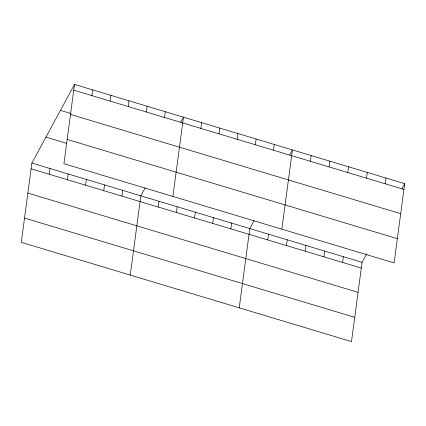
<?xml version="1.0" encoding="UTF-8"?>
<svg xmlns="http://www.w3.org/2000/svg" width="426" height="426" viewBox="0 0 426 426"><rect width="100%" height="100%" fill="white"/><g stroke="black" fill="none" stroke-linecap="round" stroke-linejoin="round"><path stroke-width="0.64" d="M74.507 84.417L63.932 163.68L394.125 262.933L404.7 183.675L74.507 84.417L31.875 163.067L21.3 242.325L351.493 341.583L362.068 262.32L366.658 253.859M49.267 174.282L50.034 168.526M67.43 179.74L68.197 173.984M91.899 95.632L92.666 89.875M85.589 185.198L86.356 179.442M110.057 101.095L110.829 95.339M103.752 190.656L104.519 184.9M128.221 106.553L128.987 100.797M121.911 196.12L122.677 190.363M146.379 112.011L147.151 106.255M130.265 275.079L140.841 195.822L145.122 187.919M164.542 117.469L165.309 111.713M158.232 207.036L158.999 201.28M172.892 196.434L183.468 117.171L180.72 122.251M176.391 212.494L177.163 206.738M200.864 128.386L201.631 122.629M194.554 217.952L195.321 212.196M219.023 133.849L219.789 128.093M212.712 223.41L213.485 217.654M237.186 139.307L237.953 133.551M230.876 228.874L231.643 223.117M255.344 144.765L256.111 139.009M239.226 307.833L249.806 228.576L254.088 220.673M273.503 150.224L274.275 144.467M267.746 239.955L268.513 234.199M281.858 229.188L292.433 149.925L289.68 155.005M286.458 245.578L287.225 239.822M310.378 161.31L311.145 155.554M305.17 251.202L305.937 245.445M329.09 166.933L329.857 161.177M323.877 256.83L324.649 251.074M347.797 172.557L348.569 166.8M342.589 262.453L343.361 256.697M366.509 178.18L367.276 172.423M385.221 183.803L385.988 178.052M401.947 188.75L404.7 183.675M73.735 90.174L403.933 189.432M60.439 110.371L71.083 113.572M70.503 114.429L400.696 213.687M67.164 139.424L397.362 238.677M45.944 137.113L66.61 143.322M31.875 163.067L362.068 262.32M31.109 168.824L361.301 268.076M27.871 193.079L358.064 292.332M24.538 218.069L354.73 317.327"/></g></svg>
